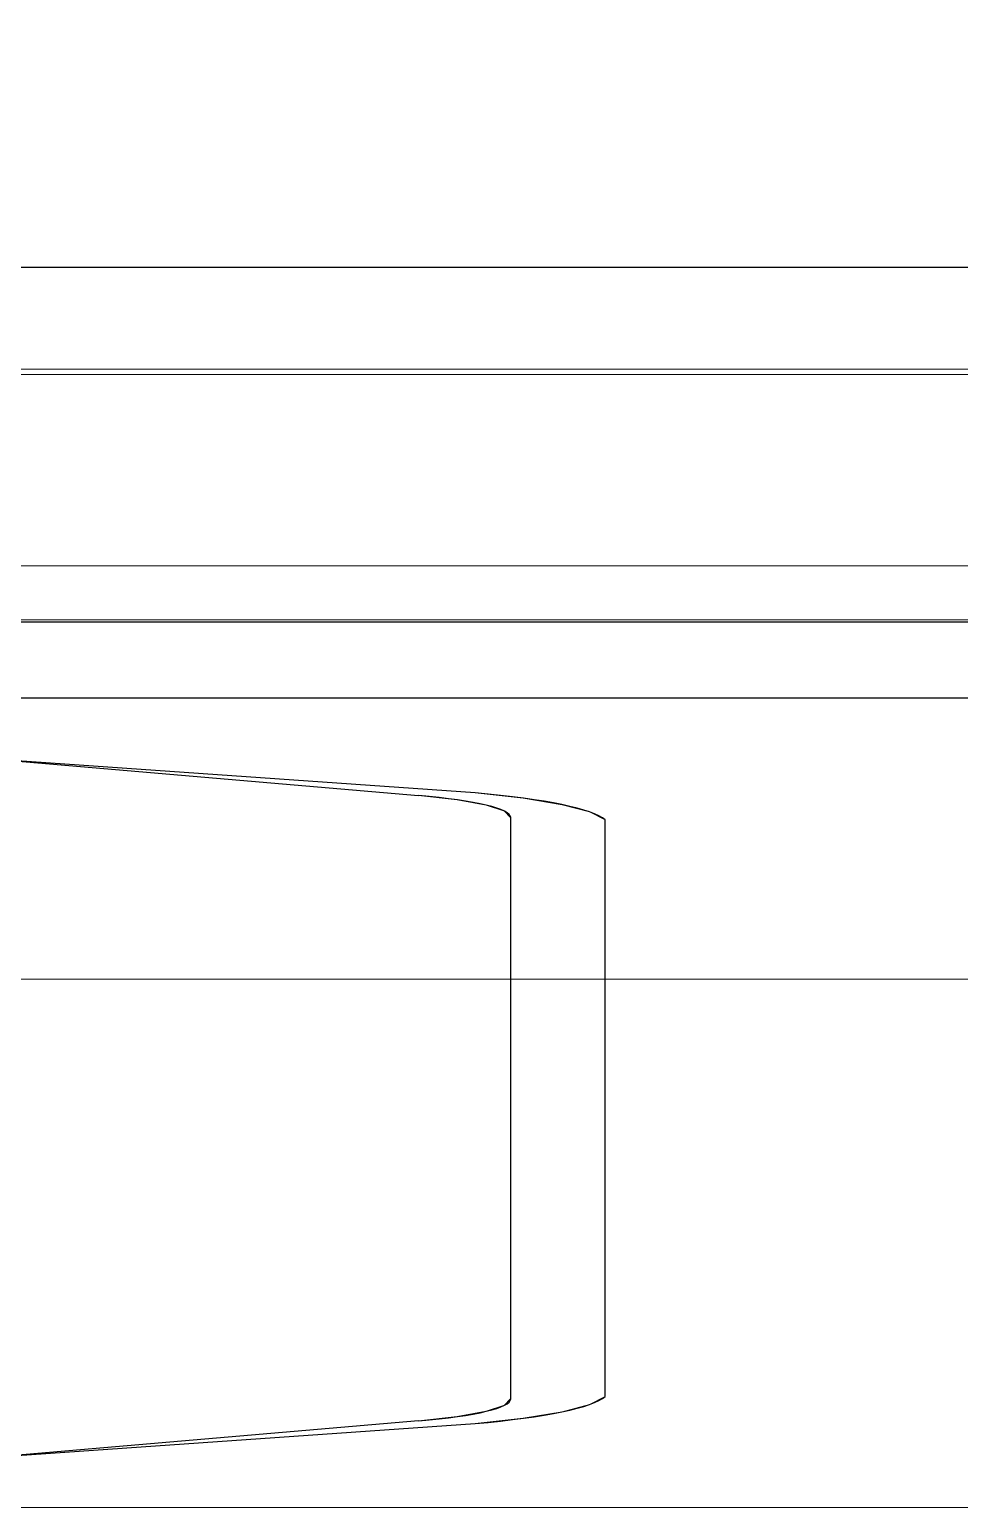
# Model space of a CAD drawing. Header units: millimetres. Extents: x -1 to 471, y -837 to 1.
# Drawn here: x 294.68 to 311.5, y -775.91 to -749.14 of the extents above; entities that cross this region are included whole.
import ezdxf

# ---------------------------------------------------------------- set-up
doc = ezdxf.new("R2010")
doc.units = ezdxf.units.MM
for name, color, linetype in [('IQ_200_2D', 1, 'Continuous'), ('IQ_200_3D', 1, 'Continuous'), ('IQ_204_2D', 7, 'Continuous'), ('IQ_BLACK_3D', 250, 'Continuous')]:
    doc.layers.add(name, color=color, linetype=linetype)

msp = doc.modelspace()

# ---------------------------------------------------------------- linework, layer by layer
at = {"layer": 'IQ_200_2D'}
for p, q in [((126, -753.441), (344, -753.441)), ((126, -759.852), (344, -759.852)), ((123, -761.225), (347, -761.225))]:
    msp.add_line(p, q, dxfattribs=at)
at = {"layer": 'IQ_200_3D', "linetype": 'Continuous', "lineweight": 5}
for points in [[(347, -755.283, 931.06), (123.039, -755.283, 931.06), (123.039, -715.524, 928.22), (347, -715.524, 928.22)], [(347, -758.836, 1073.967), (347, -727.319, 1076.218), (123.039, -727.319, 1076.218), (123.039, -758.836, 1073.967)], [(344, -755.381, 1080.944), (126, -755.381, 1080.944), (126, -732.11, 1078.468), (344, -732.11, 1078.468)], [(344, -753.441, 1138.823), (126, -753.441, 1138.823), (126, -759.815, 1086.521), (344, -759.815, 1086.521)], [(347, -766.312, 937.677), (123.039, -766.312, 937.677), (123.039, -755.283, 931.06), (347, -755.283, 931.06)]]:
    msp.add_3dface(points, dxfattribs=at)
for points, invisible_edges in [([(126, -749.674, 1143.073), (344, -749.674, 1143.073), (344, -748.478, 1143.219), (126, -748.478, 1143.219)], 1), ([(344, -750.801, 1142.646), (344, -749.674, 1143.073), (126, -749.674, 1143.073), (126, -750.801, 1142.646)], 10), ([(344, -750.801, 1142.646), (126, -750.801, 1142.646), (126, -751.793, 1141.962), (344, -751.793, 1141.962)], 5), ([(126, -752.592, 1141.06), (344, -752.592, 1141.06), (344, -751.793, 1141.962), (126, -751.793, 1141.962)], 5), ([(344, -752.592, 1141.06), (126, -752.592, 1141.06), (126, -753.152, 1139.993), (344, -753.152, 1139.993)], 5), ([(344, -753.152, 1139.993), (126, -753.152, 1139.993), (126, -753.441, 1138.823), (344, -753.441, 1138.823)], 1), ([(344, -756.484, 1081.19), (126, -756.484, 1081.19), (126, -755.381, 1080.944), (344, -755.381, 1080.944)], 1), ([(344, -757.504, 1081.677), (126, -757.504, 1081.677), (126, -756.484, 1081.19), (344, -756.484, 1081.19)], 5), ([(344, -758.389, 1082.382), (126, -758.389, 1082.382), (126, -757.504, 1081.677), (344, -757.504, 1081.677)], 5), ([(344, -759.092, 1083.266), (126, -759.092, 1083.266), (126, -758.389, 1082.382), (344, -758.389, 1082.382)], 5), ([(347, -759.418, 1073.857), (347, -758.836, 1073.967), (123.039, -758.836, 1073.967), (123.039, -759.418, 1073.857)], 8), ([(344, -759.579, 1084.287), (126, -759.579, 1084.287), (126, -759.092, 1083.266), (344, -759.092, 1083.266)], 5), ([(347, -759.418, 1073.857), (123.039, -759.418, 1073.857), (123.039, -759.96, 1073.619), (347, -759.96, 1073.619)], 5), ([(344, -759.824, 1085.39), (126, -759.824, 1085.39), (126, -759.579, 1084.287), (344, -759.579, 1084.287)], 5), ([(344, -759.815, 1086.521), (126, -759.815, 1086.521), (126, -759.824, 1085.39), (344, -759.824, 1085.39)], 4), ([(347, -759.96, 1073.619), (123.039, -759.96, 1073.619), (123.039, -760.434, 1073.264), (347, -760.434, 1073.264)], 5), ([(123.039, -760.815, 1072.81), (347, -760.815, 1072.81), (347, -760.434, 1073.264), (123.039, -760.434, 1073.264)], 5), ([(347, -760.815, 1072.81), (123.039, -760.815, 1072.81), (123.039, -761.084, 1072.282), (347, -761.084, 1072.282)], 5), ([(347, -761.084, 1072.282), (123.039, -761.084, 1072.282), (123.039, -761.225, 1071.707), (347, -761.225, 1071.707)], 1), ([(263, -762.462, 1062.048), (347, -761.225, 1071.707), (123.039, -761.225, 1071.707), (207, -762.462, 1062.048)], 5), ([(347, -761.225, 1071.707), (263, -762.462, 1062.048), (294.199, -762.346, 1062.954)], 15), ([(347, -761.225, 1071.707), (294.199, -762.346, 1062.954), (302.743, -762.942, 1058.293)], 13), ([(302.743, -762.942, 1058.293), (303.613, -763.039, 1057.538), (347, -761.225, 1071.707)], 14), ([(304.313, -763.156, 1056.625), (347, -761.225, 1071.707), (303.613, -763.039, 1057.538)], 3), ([(347, -761.225, 1071.707), (304.313, -763.156, 1056.625), (304.813, -763.288, 1055.592)], 13), ([(304.813, -763.288, 1055.592), (305.093, -763.43, 1054.479), (347, -761.225, 1071.707)], 14), ([(347, -775.86, 957.366), (347, -761.225, 1071.707), (305.093, -763.43, 1054.479)], 14), ([(301.72, -762.992, 1057.907), (294.199, -762.346, 1062.954), (291.551, -763.291, 1055.57)], 14), ([(291.801, -763.367, 1054.972), (301.72, -762.992, 1057.907), (291.551, -763.291, 1055.57)], 3), ([(291.801, -763.367, 1054.972), (291.886, -763.45, 1054.33), (301.72, -762.992, 1057.907)], 14), ([(303.384, -763.39, 1054.799), (301.72, -762.992, 1057.907), (291.886, -763.45, 1054.33)], 15), ([(301.72, -762.992, 1057.907), (303.384, -763.39, 1054.799), (303.272, -763.273, 1055.705)], 13), ([(301.72, -762.992, 1057.907), (303.272, -763.273, 1055.705), (302.415, -763.068, 1057.307)], 3), ([(302.415, -763.068, 1057.307), (303.272, -763.273, 1055.705), (302.942, -763.164, 1056.559)], 1), ([(291.551, -766.219, 1032.689), (303.384, -763.39, 1054.799), (291.614, -764.631, 1045.103)], 15), ([(303.384, -763.39, 1054.799), (291.551, -766.219, 1032.689), (291.801, -766.296, 1032.091)], 13), ([(291.886, -764.368, 1047.155), (291.614, -764.631, 1045.103), (303.384, -763.39, 1054.799)], 14), ([(291.886, -766.378, 1031.45), (303.384, -763.39, 1054.799), (291.801, -766.296, 1032.091)], 3), ([(291.886, -764.368, 1047.155), (303.384, -763.39, 1054.799), (291.886, -763.45, 1054.33)], 3), ([(291.886, -767.296, 1024.274), (291.886, -769.311, 1008.537), (303.384, -763.39, 1054.799)], 15), ([(303.384, -763.39, 1054.799), (291.886, -766.378, 1031.45), (291.886, -767.296, 1024.274)], 13), ([(303.384, -773.897, 972.703), (303.384, -763.39, 1054.799), (291.886, -769.311, 1008.537)], 14), ([(305.093, -763.43, 1054.479), (305.093, -773.856, 973.022), (347, -775.86, 957.366)], 14), ([(347, -769.973, 940.496), (123.039, -769.973, 940.496), (123.039, -766.312, 937.677), (347, -766.312, 937.677)], 1), ([(291.886, -770.229, 1001.361), (303.384, -773.897, 972.703), (291.886, -769.311, 1008.537)], 3), ([(347, -772.889, 944.08), (123.039, -772.889, 944.08), (123.039, -769.973, 940.496), (347, -769.973, 940.496)], 5), ([(303.384, -773.897, 972.703), (291.886, -770.229, 1001.361), (291.614, -770.492, 999.309)], 13), ([(291.614, -770.492, 999.309), (291.801, -772.161, 986.265), (303.384, -773.897, 972.703)], 15), ([(291.886, -772.243, 985.623), (303.384, -773.897, 972.703), (291.801, -772.161, 986.265)], 3), ([(291.886, -773.162, 978.448), (303.384, -773.897, 972.703), (291.886, -772.243, 985.623)], 3), ([(347, -774.905, 948.237), (123.039, -774.905, 948.237), (123.039, -772.889, 944.08), (347, -772.889, 944.08)], 5), ([(291.614, -773.424, 976.396), (303.384, -773.897, 972.703), (291.886, -773.162, 978.448)], 3), ([(291.614, -773.424, 976.396), (290.815, -773.669, 974.484), (301.72, -774.295, 969.594)], 14), ([(301.72, -774.295, 969.594), (303.384, -773.897, 972.703), (291.614, -773.424, 976.396)], 15), ([(294.199, -774.941, 964.548), (301.72, -774.295, 969.594), (290.815, -773.669, 974.484)], 14), ([(305.093, -773.856, 973.022), (304.813, -773.998, 971.91), (347, -775.86, 957.366)], 14), ([(303.272, -774.013, 971.796), (303.384, -773.897, 972.703), (301.72, -774.295, 969.594)], 14), ([(303.272, -774.013, 971.796), (301.72, -774.295, 969.594), (302.415, -774.218, 970.194)], 13), ([(302.942, -774.122, 970.943), (303.272, -774.013, 971.796), (302.415, -774.218, 970.194)], 2), ([(347, -775.86, 957.366), (304.313, -774.131, 970.876), (303.613, -774.248, 969.964)], 13), ([(304.313, -774.131, 970.876), (347, -775.86, 957.366), (304.813, -773.998, 971.91)], 3), ([(347, -775.86, 957.366), (302.743, -774.344, 969.209), (294.199, -774.941, 964.548)], 13), ([(303.613, -774.248, 969.964), (302.743, -774.344, 969.209), (347, -775.86, 957.366)], 14), ([(123.039, -775.86, 957.366), (347, -775.86, 957.366), (263, -774.765, 965.924), (207, -774.765, 965.924)], 10), ([(347, -775.913, 952.746), (123.039, -775.913, 952.746), (123.039, -774.905, 948.237), (347, -774.905, 948.237)], 5), ([(347, -775.86, 957.366), (294.199, -774.941, 964.548), (263, -774.765, 965.924)], 15), ([(347, -775.86, 957.366), (123.039, -775.86, 957.366), (123.039, -775.913, 952.746), (347, -775.913, 952.746)], 4)]:
    msp.add_3dface(points, dxfattribs=dict(at, invisible_edges=invisible_edges))
at = {"layer": 'IQ_204_2D'}
for p, q in [((302.743, -762.942), (294.199, -762.346)), ((294.199, -762.346), (301.72, -762.992)), ((303.384, -763.39), (303.384, -773.897)), ((305.093, -773.856), (305.093, -763.43)), ((301.72, -774.295), (294.199, -774.941)), ((294.199, -774.941), (302.743, -774.344))]:
    msp.add_line(p, q, dxfattribs=at)
for centre, major_axis, start_param, end_param in [((299.601, -763.39), (3.784, 0), 0, 0.976093), ((299.433, -763.534), (5.719, 0), 0.143695, 0.953523), ((299.433, -773.752), (5.719, 0), 5.329663, 6.13949), ((299.601, -773.897), (-3.784, 0), 2.165499, 3.141593)]:
    msp.add_ellipse(centre, major_axis=major_axis, ratio=0.126955, start_param=start_param, end_param=end_param, dxfattribs=at)
at = {"layer": 'IQ_BLACK_3D', "linetype": 'Continuous', "lineweight": 5}
for points, invisible_edges in [([(294.199, -762.346, 1062.954), (301.72, -762.992, 1057.907), (302.743, -762.942, 1058.293)], 2), ([(301.72, -762.992, 1057.907), (302.415, -763.068, 1057.307), (302.743, -762.942, 1058.293)], 14), ([(303.613, -763.039, 1057.538), (302.743, -762.942, 1058.293), (302.415, -763.068, 1057.307)], 14), ([(303.613, -763.039, 1057.538), (302.415, -763.068, 1057.307), (302.942, -763.164, 1056.559)], 13), ([(302.942, -763.164, 1056.559), (304.313, -763.156, 1056.625), (303.613, -763.039, 1057.538)], 13), ([(302.942, -763.164, 1056.559), (303.272, -763.273, 1055.705), (304.313, -763.156, 1056.625)], 14), ([(303.272, -763.273, 1055.705), (304.813, -763.288, 1055.592), (304.313, -763.156, 1056.625)], 13), ([(304.813, -763.288, 1055.592), (303.272, -763.273, 1055.705), (303.384, -763.39, 1054.799)], 13), ([(305.093, -763.43, 1054.479), (304.813, -763.288, 1055.592), (303.384, -763.39, 1054.799)], 14), ([(305.093, -763.43, 1054.479), (303.384, -763.39, 1054.799), (303.384, -773.897, 972.703)], 13), ([(305.093, -773.856, 973.022), (305.093, -763.43, 1054.479), (303.384, -773.897, 972.703)], 14), ([(303.384, -773.897, 972.703), (304.813, -773.998, 971.91), (305.093, -773.856, 973.022)], 13), ([(302.415, -774.218, 970.194), (303.613, -774.248, 969.964), (302.942, -774.122, 970.943)], 3), ([(302.942, -774.122, 970.943), (304.313, -774.131, 970.876), (303.272, -774.013, 971.796)], 3), ([(303.613, -774.248, 969.964), (304.313, -774.131, 970.876), (302.942, -774.122, 970.943)], 14), ([(303.272, -774.013, 971.796), (304.813, -773.998, 971.91), (303.384, -773.897, 972.703)], 3), ([(304.813, -773.998, 971.91), (303.272, -774.013, 971.796), (304.313, -774.131, 970.876)], 3), ([(301.72, -774.295, 969.594), (294.199, -774.941, 964.548), (302.743, -774.344, 969.209)], 12), ([(302.415, -774.218, 970.194), (301.72, -774.295, 969.594), (302.743, -774.344, 969.209)], 14), ([(302.415, -774.218, 970.194), (302.743, -774.344, 969.209), (303.613, -774.248, 969.964)], 13)]:
    msp.add_3dface(points, dxfattribs=dict(at, invisible_edges=invisible_edges))

doc.saveas('drawing.dxf')
